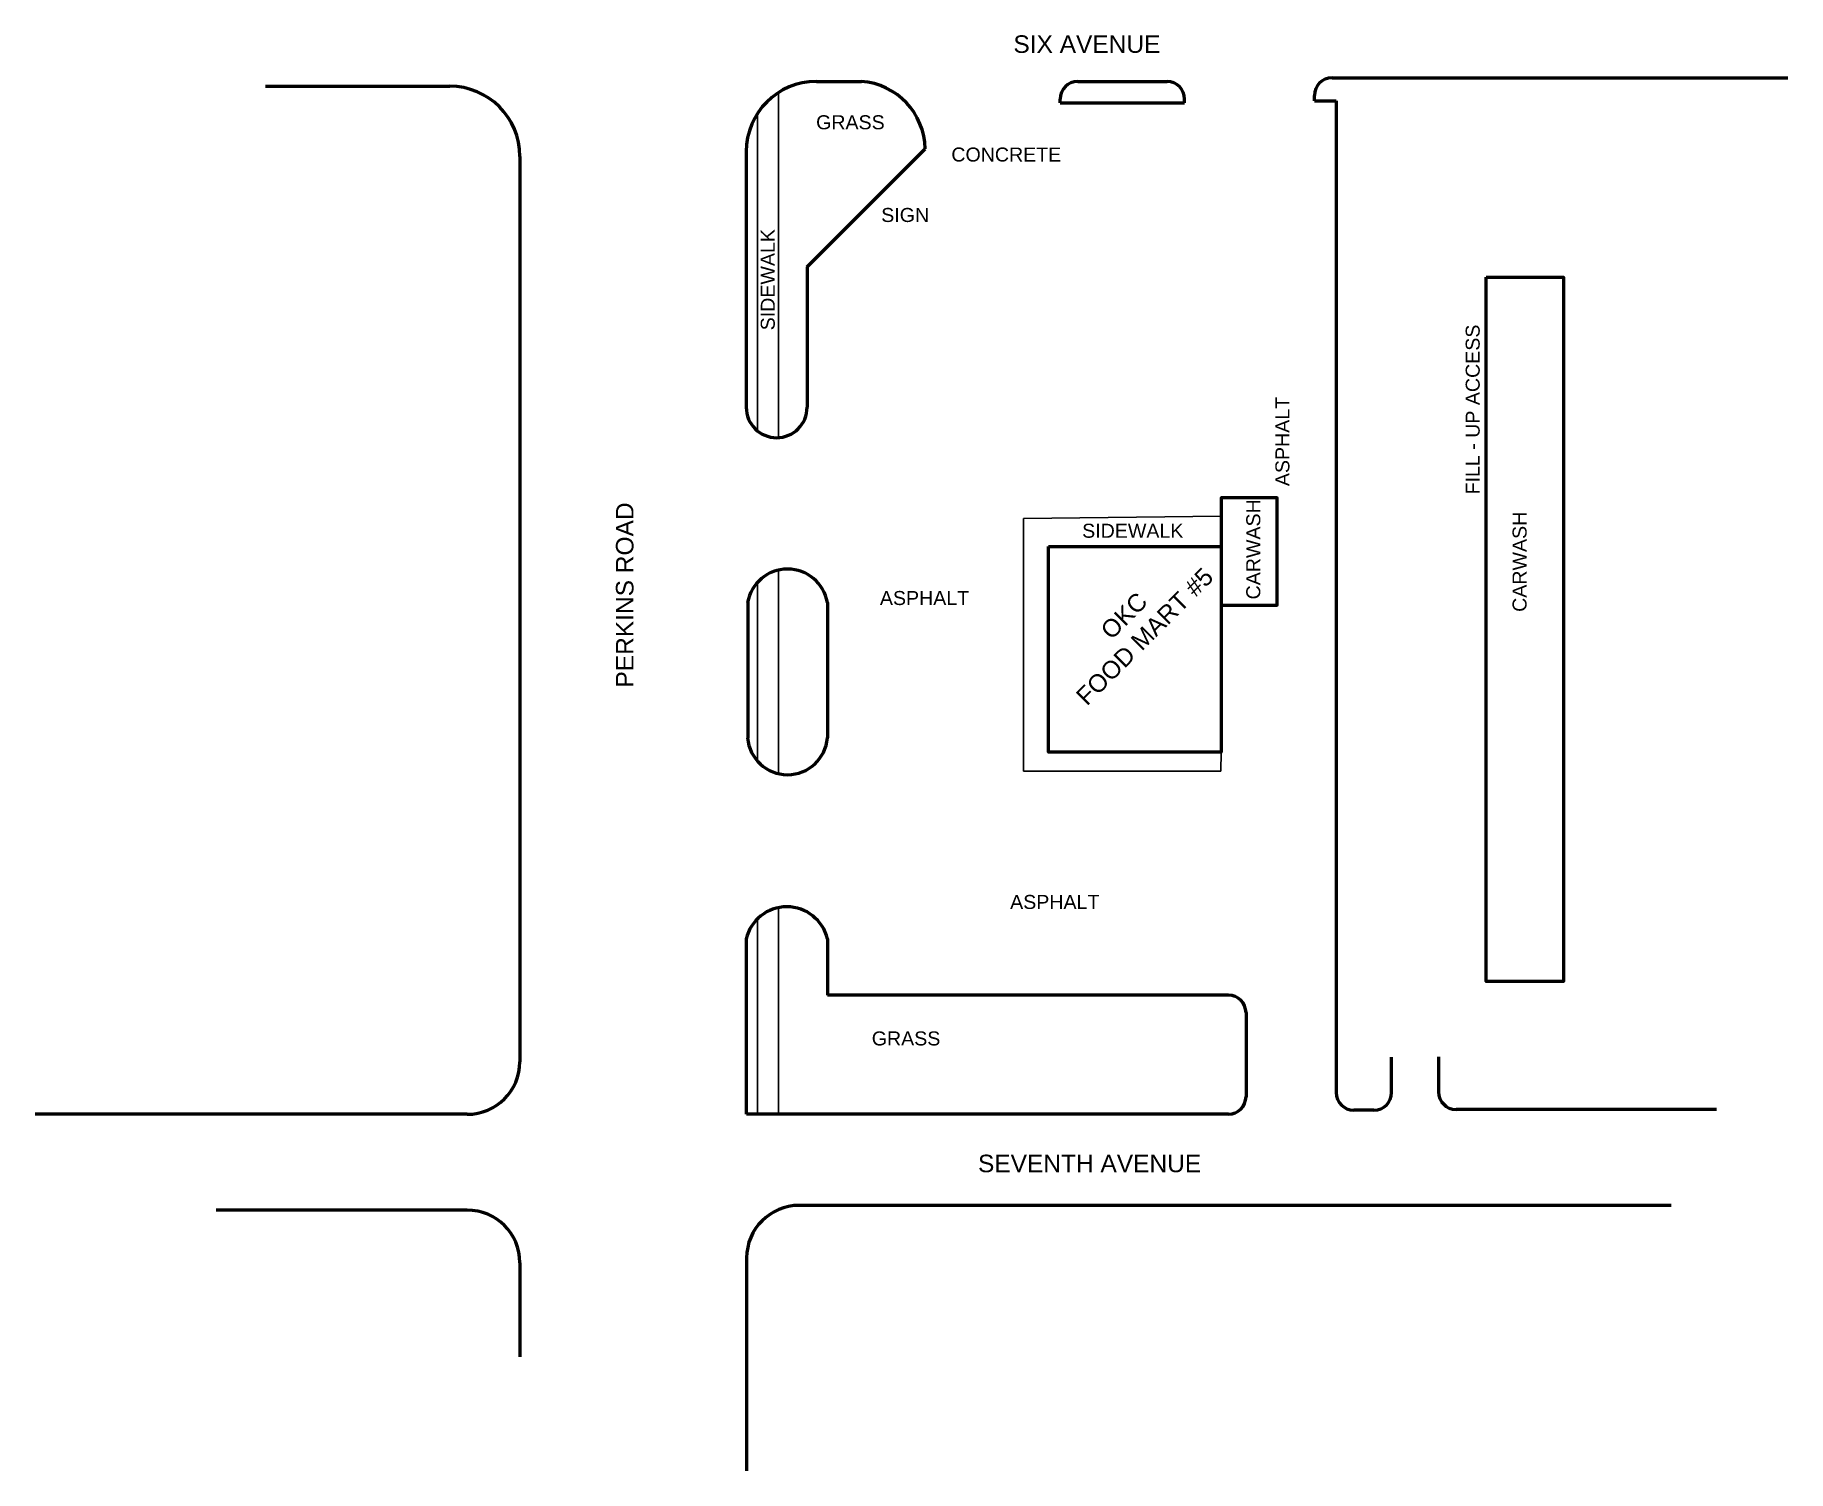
# Model space of a CAD drawing. Header units: inches. Extents: x -297 to 203, y -37 to 373.
import ezdxf

# ---------------------------------------------------------------- set-up
doc = ezdxf.new("R2010")
doc.units = ezdxf.units.IN
doc.header["$MEASUREMENT"] = 0
for name, color, linetype, lineweight in [('Building', 6, 'Continuous', 60), ('Sidewalk', 1, 'Continuous', 30), ('Street', 2, 'Continuous', 60)]:
    doc.layers.add(name, color=color, linetype=linetype, lineweight=lineweight)
doc.styles.add('Annotative', font='arial.ttf')

msp = doc.modelspace()

# ---------------------------------------------------------------- linework, layer by layer
at = {"layer": 'Building'}
for points in [[(116.7, 303.72), (138.74, 303.72), (138.74, 102.78), (116.7, 102.78)], [(41.13, 210.17), (57.11, 210.17), (57.11, 240.73), (41.13, 240.73)], [(-8.1, 226.91), (41.13, 226.91), (41.13, 168.24), (-8.1, 168.24)]]:
    msp.add_lwpolyline(points, close=True, dxfattribs=at)
at = {"layer": 'Sidewalk'}
for p, q in [((-85.09, 257.92), (-85.09, 356.31)), ((-91.03, 259.82), (-91.03, 350.41)), ((41.13, 235.49), (-15.22, 234.81)), ((-15.22, 234.81), (-15.22, 162.85)), ((-85.09, 162.09), (-85.09, 220.12)), ((-91.03, 165.63), (-91.03, 216.65)), ((41.1, 162.85), (41.13, 168.24)), ((-15.22, 162.85), (41.1, 162.85)), ((-91.03, 64.96), (-91.03, 120.74)), ((-85.09, 64.96), (-85.09, 123.9))]:
    msp.add_line(p, q, dxfattribs=at)
at = {"layer": 'Street'}
for p, q in [((72.78, 360.52), (202.79, 360.52)), ((-231.37, 358.13), (-178.82, 358.13)), ((-74.28, 359.48), (-61.42, 359.48)), ((0.27, 359.48), (25.74, 359.48)), ((67.78, 353.93), (67.78, 355.52)), ((-4.73, 353.39), (-4.73, 354.48)), ((-4.73, 353.39), (30.74, 353.39)), ((30.74, 353.39), (30.74, 354.48)), ((67.78, 353.93), (73.99, 353.93)), ((73.99, 353.93), (73.99, 71.13)), ((-76.9, 306.62), (-43.27, 340.26)), ((-158.82, 338.13), (-158.82, 79.96)), ((-94.28, 339.48), (-94.28, 266.59)), ((-76.9, 306.62), (-76.9, 266.59)), ((-93.86, 210.92), (-93.86, 172.31)), ((-71.13, 210.92), (-71.13, 172.31)), ((-94.28, 114.95), (-94.28, 65)), ((-71.13, 114.95), (-71.13, 98.97)), ((43.25, 98.97), (-71.13, 98.97)), ((48.25, 93.97), (48.25, 69.96)), ((89.73, 71.13), (89.73, 81.27)), ((103.15, 81.3), (103.15, 71.35)), ((84.73, 66.13), (78.99, 66.13)), ((182.44, 66.35), (108.15, 66.35)), ((-173.82, 64.96), (-297.08, 64.96)), ((43.25, 64.96), (-94.22, 64.96)), ((-173.82, 37.64), (-245.42, 37.64)), ((169.45, 38.99), (-79.16, 38.99)), ((-158.82, 22.64), (-158.82, -4.2)), ((-94.16, 23.99), (-94.16, -36.74))]:
    msp.add_line(p, q, dxfattribs=at)
for centre, radius, start, end in [((72.78, 355.52), 5, 90, 180), ((-178.82, 338.13), 20, 0, 90), ((-74.28, 339.48), 20, 90, 180), ((-62.76, 340.03), 19.49, 0.6528, 86.0663), ((0.27, 354.48), 5, 90, 180), ((25.74, 354.48), 5, 0, 90), ((-85.59, 266.59), 8.69, 180, 0), ((-82.5, 208.86), 11.55, 10.2831, 169.7169), ((-82.5, 173.19), 11.4, 184.4164, 355.5836), ((-82.7, 112.26), 11.88, 13.1006, 166.8994), ((43.25, 93.97), 5, 0, 90), ((-173.82, 79.96), 15, 270, 0), ((78.99, 71.13), 5, 180, 270), ((84.73, 71.13), 5, 270, 0), ((108.15, 71.35), 5, 180, 270), ((43.25, 69.96), 5, 270, 0), ((-173.82, 22.64), 15, 0, 90), ((-79.16, 23.99), 15, 90, 180)]:
    msp.add_arc(centre, radius, start, end, dxfattribs=at)

# ---------------------------------------------------------------- texts
at = {"layer": 'Sidewalk', "attachment_point": 1, "style": 'Annotative'}
for s, width, gutter_width, insert, char_height in [('SIX AVENUE', 43.2443, 25, (-18.08, 372.64), 5), ('GRASS', 18.6556, 20, (-74.35, 349.85), 4), ('CONCRETE', 31.1632, 20, (-35.78, 340.65), 4), ('SIGN', 12.9059, 20, (-55.78, 323.41), 4), ('SIDEWALK', 26.7218, 20, (1.52, 233.36), 4), ('ASPHALT', 25.2135, 20, (-56.16, 214.18), 4), ('ASPHALT', 25.2135, 20, (-19.02, 127.51), 4), ('GRASS', 18.6556, 20, (-58.48, 88.59), 4), ('SEVENTH AVENUE', 66.0595, 50, (-28.18, 53.44), 5)]:
    msp.add_mtext_dynamic_manual_height_columns(s, width=width, gutter_width=gutter_width, heights=[0], dxfattribs=dict(at, insert=insert, char_height=char_height))
at = {"layer": 'Sidewalk', "style": 'Annotative'}
for s, width, gutter_width, insert, char_height, attachment_point, rotation in [('SIDEWALK', 26.7218, 20, (-90.13, 288.52), 4, 1, 90), ('FILL - UP ACCESS', 53.8219, 20, (110.89, 241.72), 4, 1, 90), ('ASPHALT', 25.2135, 20, (56.63, 244.08), 4, 1, 90), ('PERKINS ROAD', 51.9417, 25, (-131.43, 186.66), 5, 1, 90), ('CARWASH', 25.7919, 20, (48.32, 211.78), 4, 1, 90), ('CARWASH', 25.7919, 20, (124.26, 208.23), 4, 1, 90), ('OKC\\PFOOD MART #5', 51.5542, 20, (16.41, 204.17), 5, 5, 45)]:
    msp.add_mtext_dynamic_manual_height_columns(s, width=width, gutter_width=gutter_width, heights=[0], dxfattribs=dict(at, insert=insert, char_height=char_height, attachment_point=attachment_point, rotation=rotation))

doc.saveas('drawing.dxf')
